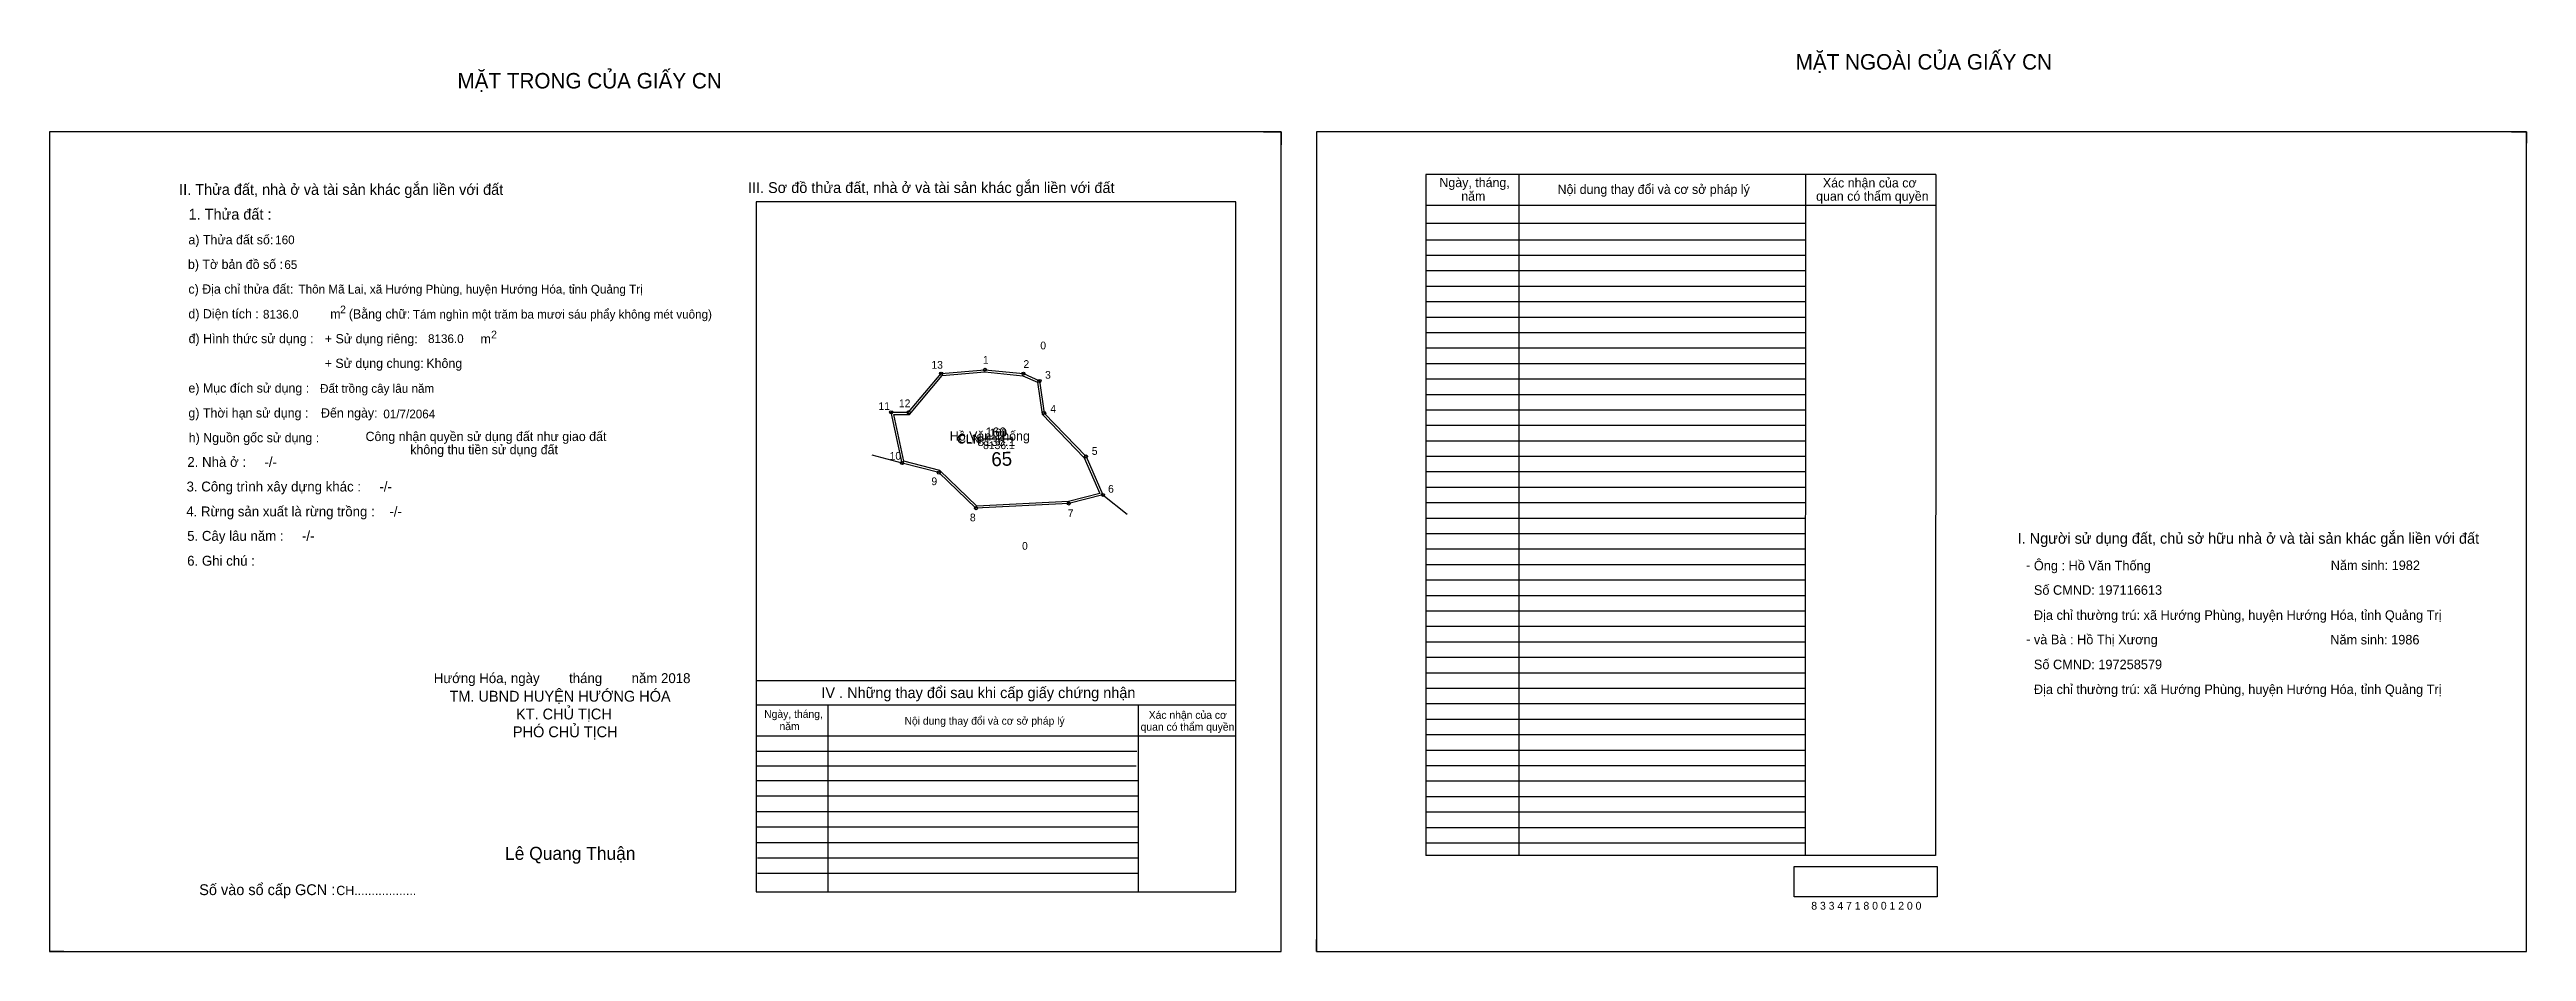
# Model space of a CAD drawing. Extents: x 532175 to 535686, y 1846863 to 1847487.
# Drawn here: x 534085 to 535686, y 1846903 to 1847487 of the extents above.
import ezdxf

# ---------------------------------------------------------------- set-up
doc = ezdxf.new("R2010")
doc.units = 0
for name, color, linetype in [('Default', 7, 'Continuous'), ('Level 10', 7, 'Continuous'), ('Level 11', 7, 'Continuous'), ('Level 13', 7, 'Continuous'), ('Level 2', 7, 'Continuous'), ('Level 27', 7, 'Continuous'), ('Level 3', 7, 'Continuous'), ('Level 36', 7, 'Continuous'), ('Level 4', 7, 'Continuous'), ('Level 5', 7, 'Continuous'), ('Level 55', 7, 'Continuous'), ('Level 6', 7, 'Continuous'), ('Level 7', 7, 'Continuous'), ('Level 8', 7, 'Continuous'), ('Level 9', 7, 'Continuous')]:
    doc.layers.add(name, color=color, linetype=linetype)

msp = doc.modelspace()

# ---------------------------------------------------------------- linework, layer by layer
at = {"layer": 'Level 10'}
for p, q in [((534869.9, 1847433.4), (534881.3, 1847433.4)), ((534881.3, 1847433.4), (534881.3, 1847425)), ((535676.7, 1847433.4), (535686.3, 1847433.4)), ((535686.3, 1847433.4), (535686.3, 1847426)), ((534714.7, 1847277), (534725.1, 1847272.3)), ((534085.1, 1846911.2), (534085.1, 1846903.4)), ((534904.1, 1846903.4), (534904.1, 1846911.2)), ((534094.3, 1846903.4), (534085.1, 1846903.4)), ((534904.1, 1846903.4), (534911.1, 1846903.4))]:
    msp.add_line(p, q, dxfattribs=at)
for points in [[(534085.1, 1846903.4), (534881.3, 1846903.4), (534881.3, 1847433.4), (534085.1, 1847433.4)], [(534904.1, 1846903.4), (535686.3, 1846903.4), (535686.3, 1847433.4), (534904.1, 1847433.4)], [(534755.2, 1847223.4), (534766.1, 1847198.6), (534744, 1847193), (534684, 1847190), (534660, 1847213), (534636.2, 1847219.2), (534629.2, 1847252), (534640.5, 1847252), (534661.5, 1847277), (534689.8, 1847279.5), (534714.7, 1847277), (534725.1, 1847272.3), (534728.1, 1847251.5)], [(534754, 1847222.6), (534764.1, 1847199.6), (534743.8, 1847194.4), (534684.5, 1847191.4), (534660.7, 1847214.3), (534637.4, 1847220.3), (534631, 1847250.6), (534641.1, 1847250.6), (534662.2, 1847275.7), (534689.8, 1847278.1), (534714.4, 1847275.6), (534723.8, 1847271.4), (534726.7, 1847250.9)]]:
    msp.add_lwpolyline(points, close=True, dxfattribs=at)
at = {"layer": 'Level 11'}
for centre in [(534661.5, 1847277), (534689.8, 1847279.5), (534714.7, 1847277), (534725.1, 1847272.3), (534629.2, 1847252), (534640.5, 1847252), (534728.1, 1847251.5), (534755.2, 1847223.4), (534755.2, 1847223.4), (534636.2, 1847219.2), (534660, 1847213), (534744, 1847193), (534766.1, 1847198.6), (534684, 1847190)]:
    msp.add_circle(centre, 1, dxfattribs=at)
at = {"layer": 'Level 13'}
msp.add_line((534689.3, 1847234.8), (534704.6, 1847234.8), dxfattribs=at)
at = {"layer": 'Level 27'}
for p, q in [((534636.2, 1847219.2), (534616.9, 1847224.2)), ((534766.1, 1847198.6), (534781.8, 1847186.2))]:
    msp.add_line(p, q, dxfattribs=at)
at = {"layer": 'Level 6'}
msp.add_lwpolyline([(535213, 1846958.4), (535305.4, 1846958.4), (535305.4, 1846938.6), (535213, 1846938.6)], close=True, dxfattribs=at)
at = {"layer": 'Level 7'}
for p, q in [((535220.1, 1847363.4), (534974.9, 1847363.4)), ((535220.1, 1847353.4), (534974.9, 1847353.4)), ((535220.1, 1847343.4), (534974.9, 1847343.4)), ((535220.1, 1847333.4), (534974.9, 1847333.4)), ((535220.1, 1847323.4), (534974.9, 1847323.4)), ((535220.1, 1847313.4), (534974.9, 1847313.4)), ((535220.1, 1847303.4), (534974.9, 1847303.4)), ((535220.1, 1847293.4), (534974.9, 1847293.4)), ((535220.1, 1847283.4), (534974.9, 1847283.4)), ((535220.1, 1847273.4), (534974.9, 1847273.4)), ((535220.1, 1847263.4), (534974.9, 1847263.4)), ((535220.1, 1847253.4), (534974.9, 1847253.4)), ((535220.1, 1847243.4), (534974.9, 1847243.4)), ((535220.1, 1847233.4), (534974.9, 1847233.4)), ((535220.1, 1847223.4), (534974.9, 1847223.4)), ((535220.1, 1847213.4), (534974.9, 1847213.4)), ((535220.1, 1847203.4), (534974.9, 1847203.4)), ((535220.1, 1847193.4), (534974.9, 1847193.4)), ((535220.1, 1847183.4), (534974.9, 1847183.4)), ((535220.1, 1847173.4), (534974.9, 1847173.4)), ((535220.1, 1847163.4), (534974.9, 1847163.4)), ((535220.1, 1847153.4), (534974.9, 1847153.4)), ((535220.1, 1847143.4), (534974.9, 1847143.4)), ((535220.1, 1847133.4), (534974.9, 1847133.4)), ((535220.1, 1847123.4), (534974.9, 1847123.4)), ((535220.1, 1847113.4), (534974.9, 1847113.4)), ((535220.1, 1847103.4), (534974.9, 1847103.4)), ((535220.1, 1847093.4), (534974.9, 1847093.4)), ((535220.1, 1847083.4), (534974.9, 1847083.4)), ((535220.1, 1847073.4), (534974.9, 1847073.4)), ((535220.1, 1847063.4), (534974.9, 1847063.4)), ((535220.1, 1847053.4), (534974.9, 1847053.4)), ((534788, 1847032.7), (534541.9, 1847032.7)), ((535220.1, 1847043.4), (534974.9, 1847043.4)), ((535220.1, 1847033.4), (534974.9, 1847033.4)), ((534787.6, 1847023.2), (534541.9, 1847023.2)), ((535220.1, 1847023.4), (534974.9, 1847023.4)), ((534788.9, 1847013.7), (534541.9, 1847013.7)), ((534788.9, 1847003.7), (534541.9, 1847003.7)), ((535220.1, 1847013.4), (534974.9, 1847013.4)), ((535220.1, 1847003.4), (534974.9, 1847003.4)), ((534788.9, 1846993.7), (534541.9, 1846993.7)), ((535220.1, 1846993.4), (534974.9, 1846993.4)), ((534788.9, 1846983.7), (534541.9, 1846983.7)), ((534788.9, 1846973.7), (534541.9, 1846973.7)), ((535220.1, 1846983.4), (534974.9, 1846983.4)), ((535220.1, 1846973.4), (534974.9, 1846973.4)), ((534788.9, 1846963.7), (534542.7, 1846963.7)), ((534788.9, 1846953.7), (534542.7, 1846953.7))]:
    msp.add_line(p, q, dxfattribs=at)
at = {"layer": 'Level 8'}
for p, q in [((535304.5, 1847405.8), (534974.9, 1847405.8)), ((534974.9, 1847405.8), (534974.9, 1846965.4)), ((535034.9, 1847405.8), (535034.9, 1846965.4)), ((535220.2, 1847405.6), (535220.1, 1846965.4)), ((535304.5, 1847405.8), (535304.3, 1846965.4)), ((534851.9, 1847388), (534541.9, 1847388)), ((534541.9, 1847388), (534541.9, 1846942)), ((534851.9, 1846942), (534851.9, 1847388)), ((535304.5, 1847385.8), (534974.9, 1847385.8)), ((535220.1, 1847374.1), (534974.9, 1847374.1)), ((534851.9, 1847078.4), (534541.9, 1847078.4)), ((534851.9, 1847062.6), (534541.9, 1847062.6)), ((534588.2, 1847062.6), (534588.2, 1846942)), ((534788.9, 1847062.6), (534788.9, 1846942)), ((534851.9, 1847042.6), (534541.9, 1847042.6)), ((535304.3, 1846965.4), (534974.9, 1846965.4)), ((534541.9, 1846942), (534851.9, 1846942))]:
    msp.add_line(p, q, dxfattribs=at)
at = {"layer": 'Level 9'}
msp.add_line((534688.6, 1847234.8), (534708, 1847234.8), dxfattribs=at)

# ---------------------------------------------------------------- texts
at = {"layer": 'Default'}
for s, p in [('e) Mục đích sử dụng :', (534174.9, 1847264.7)), ('g) Thời hạn sử dụng :', (534174.9, 1847248.6)), ('Đến ngày:', (534260.6, 1847248.6)), ('h) Nguồn gốc sử dụng :', (534175.1, 1847232.6)), ('Công nhận quyền sử dụng đất như giao đất', (534289.4, 1847233.4)), ('không thu tiền sử dụng đất', (534318.3, 1847224.9))]:
    msp.add_text(s, height=6, dxfattribs=at).set_placement(p)
at = {"layer": 'Level 13'}
for s, p in [('160', (534692.9, 1847236.4)), ('CLN', (534672.7, 1847232.3)), ('8136.1', (534688.6, 1847228.2))]:
    msp.add_text(s, height=5, dxfattribs=at).set_placement(p)
at = {"layer": 'Level 2'}
msp.add_text('Hồ Văn Thống', height=6, dxfattribs=at).set_placement((534667.1, 1847233.7))
at = {"layer": 'Level 3'}
msp.add_text('CLN', height=6, dxfattribs=at).set_placement((534671.7, 1847231.8))
at = {"layer": 'Level 36'}
for p in [(534725.6, 1847292.7), (534713.8, 1847163.1)]:
    msp.add_text('0', height=5, dxfattribs=at).set_placement(p)
at = {"layer": 'Level 4'}
msp.add_text('160', height=6, dxfattribs=at).set_placement((534690.2, 1847236.2))
at = {"layer": 'Level 5'}
msp.add_text('8136.1', height=6, dxfattribs=at).set_placement((534684.9, 1847230.2))
at = {"layer": 'Level 55'}
for s, height, p in [('13', 0.8, (534661, 1847277)), ('0', 0.22, (534661.4, 1847276.8)), ('0', 0.22, (534661.4, 1847276.8)), ('1', 0.8, (534689.6, 1847279.5)), ('0', 0.22, (534689.8, 1847279.3)), ('0', 0.22, (534689.8, 1847279.3)), ('2', 0.8, (534714.5, 1847277)), ('0', 0.22, (534714.7, 1847276.8)), ('0', 0.22, (534714.7, 1847276.8)), ('3', 0.8, (534724.8, 1847272.3)), ('0', 0.22, (534725, 1847272.1)), ('0', 0.22, (534725, 1847272.1)), ('11', 0.8, (534628.7, 1847252)), ('0', 0.22, (534629.2, 1847251.8)), ('0', 0.22, (534629.2, 1847251.8)), ('12', 0.8, (534639.9, 1847252)), ('0', 0.22, (534640.4, 1847251.8)), ('0', 0.22, (534640.4, 1847251.8)), ('4', 0.8, (534727.8, 1847251.5)), ('0', 0.22, (534728, 1847251.3)), ('0', 0.22, (534728, 1847251.3)), ('10', 0.8, (534635.7, 1847219.2)), ('0', 0.22, (534636.2, 1847219)), ('0', 0.22, (534636.2, 1847219)), ('0', 0.22, (534636.2, 1847219)), ('0', 0.22, (534636.2, 1847219)), ('9', 0.8, (534659.7, 1847213)), ('0', 0.22, (534659.9, 1847212.8)), ('0', 0.22, (534659.9, 1847212.8)), ('5', 0.8, (534754.9, 1847223.4)), ('0', 0.22, (534755.1, 1847223.2)), ('0', 0.22, (534755.1, 1847223.2)), ('7', 0.8, (534743.7, 1847193)), ('0', 0.22, (534743.9, 1847192.8)), ('0', 0.22, (534743.9, 1847192.8)), ('6', 0.8, (534765.8, 1847198.6)), ('0', 0.22, (534766, 1847198.4)), ('0', 0.22, (534766, 1847198.4)), ('0', 0.22, (534766, 1847198.4)), ('0', 0.22, (534766, 1847198.4)), ('8', 0.8, (534683.7, 1847190)), ('0', 0.22, (534683.9, 1847189.8)), ('0', 0.22, (534683.9, 1847189.8))]:
    msp.add_text(s, height=height, dxfattribs=at).set_placement(p)
at = {"layer": 'Level 6'}
for s, height, p in [('160', 5.63, (534231, 1847360.7)), ('65', 5.63, (534236.9, 1847344.7)), ('Thôn Mã Lai, xã Hướng Phùng, huyện Hướng Hóa, tỉnh Quảng Trị', 5.64, (534246.1, 1847328.8)), ('8136.0', 5.63, (534223.1, 1847312.6)), ('Tám nghìn một trăm ba mươi sáu phẩy không mét vuông)', 5.632, (534320, 1847312.6)), ('8136.0', 5.63, (534329.8, 1847296.8)), ('Đất trồng cây lâu năm', 5.64, (534260, 1847264.6)), ('01/7/2064', 5.64, (534300.9, 1847248.1)), ('Ông : Hồ Văn Thống', 6.16, (535367.9, 1847149.8)), ('Năm sinh: 1982', 6.16, (535559.8, 1847150)), ('Số CMND: 197116613', 6.16, (535367.9, 1847134)), ('Địa chỉ thường trú: xã Hướng Phùng, huyện Hướng Hóa, tỉnh Quảng Trị', 6.16, (535367.9, 1847117.8)), ('và Bà : Hồ Thị Xương', 6.16, (535367.9, 1847102)), ('Năm sinh: 1986', 6.16, (535559.5, 1847101.9)), ('Số CMND: 197258579', 6.16, (535367.9, 1847085.9)), ('Địa chỉ thường trú: xã Hướng Phùng, huyện Hướng Hóa, tỉnh Quảng Trị', 6.16, (535367.9, 1847069.8)), ('8 3 3 4 7 1 8 0 0 1 2 0 0', 5.04, (535224, 1846930.4))]:
    msp.add_text(s, height=height, dxfattribs=at).set_placement(p)
at = {"layer": 'Level 7'}
for s, height, p in [('MẶT NGOÀI CỦA GIẤY CN', 10, (535213.9, 1847473.6)), ('MẶT TRONG CỦA GIẤY CN', 10, (534348.8, 1847461.4)), ('II. Thửa đất, nhà ở và tài sản khác gắn liền với đất', 7, (534168.9, 1847392.6)), ('III. Sơ đồ thửa đất, nhà ở và tài sản khác gắn liền với đất', 7, (534536.6, 1847393.8)), ('Ngày, tháng,', 6, (534983.6, 1847397.6)), ('Xác nhận của cơ', 6, (535231.5, 1847397.4)), ('năm', 6, (534997.7, 1847388.8)), ('Nội dung thay đổi và cơ sở pháp lý', 6, (535060, 1847393.2)), (' quan có thẩm quyền', 6, (535224.9, 1847388.8)), ('1. Thửa đất :', 7, (534175, 1847376.6)), ('a) Thửa đất số:', 6, (534174.9, 1847360.6)), ('b) Tờ bản đồ số :', 6, (534174.6, 1847344.7)), ('c) Địa chỉ thửa đất:', 6, (534174.9, 1847328.7)), ('2', 5, (534273, 1847316)), ('d) Diện tích :', 6, (534174.9, 1847312.7)), ('m', 6, (534266.6, 1847312.6)), ('(Bằng chữ:', 6, (534278.6, 1847312.6)), ('2', 5, (534370.6, 1847299.8)), ('đ) Hình thức sử dụng :', 6, (534175, 1847296.7)), ('+ Sử dụng riêng:', 6, (534263.1, 1847296.6)), ('m', 6, (534363.7, 1847296.5)), ('+ Sử dụng chung:', 6, (534263, 1847280.7)), ('Không', 6, (534328.7, 1847280.7)), ('2. Nhà ở :     -/-', 6.4, (534174.2, 1847216.7)), ('3. Công trình xây dựng khác :     -/-', 6.4, (534173.7, 1847200.8)), ('4. Rừng sản xuất là rừng trồng :    -/-', 6.4, (534173.5, 1847184.7)), ('5. Cây lâu năm :     -/-', 6.4, (534174.1, 1847168.9)), ('I. Người sử dụng đất, chủ sở hữu nhà ở và tài sản khác gắn liền với đất', 7, (535357.4, 1847167)), ('6. Ghi chú :', 6.4, (534174.1, 1847152.8)), ('-', 6.4, (535362.8, 1847150)), ('-', 6.4, (535362.9, 1847102.2)), ('Hướng Hóa, ngày        tháng        năm 2018', 6.4, (534333.5, 1847076.9)), ('TM. UBND HUYỆN HƯỚNG HÓA', 7, (534343.7, 1847064.9)), ('IV . Những thay đổi sau khi cấp giấy chứng nhận', 7, (534584.1, 1847067.2)), ('PHÓ CHỦ TỊCH', 7, (534384.7, 1847041.9)), ('KT. CHỦ TỊCH', 7, (534386.7, 1847053.4)), ('Ngày, tháng,', 5, (534547.1, 1847054.4)), ('năm', 5, (534557, 1847046.5)), ('Nội dung thay đổi và cơ sở pháp lý', 5, (534637.8, 1847050)), (' quan có thẩm quyền', 5, (534788.6, 1847046.1)), ('Xác nhận của cơ', 5, (534795.7, 1847053.8)), ('Lê Quang Thuận', 8.4, (534379.6, 1846962.6)), ('Số vào sổ cấp GCN :', 7, (534181.9, 1846939.8)), ('CH..................', 6, (534270.5, 1846939.8))]:
    msp.add_text(s, height=height, dxfattribs=at).set_placement(p)
msp.add_text('65', height=9, rotation=2, dxfattribs=at).set_placement((534694.1, 1847217.1))
at = {"layer": 'Level 9'}
for s, p in [('13', (534655.2, 1847280.2)), ('1', (534688.5, 1847283.4)), ('2', (534714.7, 1847280.7)), ('3', (534728.7, 1847273.7)), ('11', (534621, 1847253.5)), ('12', (534634.2, 1847255.3)), ('4', (534732.1, 1847251.8)), ('10', (534628.2, 1847221.3)), ('5', (534758.9, 1847224.5)), ('9', (534655.2, 1847204.9)), ('6', (534769.4, 1847200)), ('8', (534680.1, 1847181.5)), ('7', (534743.3, 1847184.2))]:
    msp.add_text(s, height=5, dxfattribs=at).set_placement(p)

doc.saveas('drawing.dxf')
